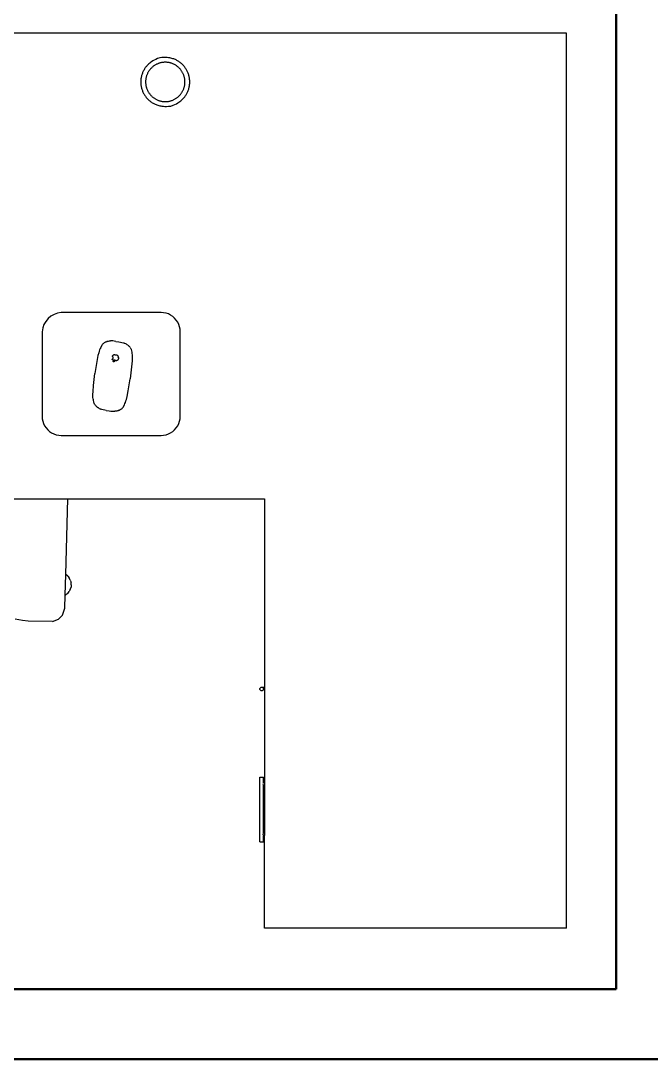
# Model space of a CAD drawing. Header units: millimetres. Extents: x -9564 to 100156, y -26854 to 24346.
# Drawn here: x 67389 to 68290, y -3952 to -2469 of the extents above; entities that cross this region are included whole.
import ezdxf

# ---------------------------------------------------------------- set-up
doc = ezdxf.new("R2010")
doc.units = ezdxf.units.MM
doc.header["$LTSCALE"] = 100
doc.layers.add('Muebles', color=112, linetype='Continuous')
doc.layers.add('Paredes', color=7, linetype='Continuous', lineweight=50)

msp = doc.modelspace()

# ---------------------------------------------------------------- linework, layer by layer
at = {"layer": 'Muebles'}
for p, q in [((68169.328, -2486.742), (66779.767, -2486.742)), ((68169.328, -3764.994), (68169.328, -2486.742)), ((67589.87, -2885.796), (67447.276, -2885.796)), ((67593.45, -2886.03), (67589.87, -2885.796)), ((67596.968, -2886.73), (67593.45, -2886.03)), ((67600.364, -2887.883), (67596.968, -2886.73)), ((67603.581, -2889.47), (67600.364, -2887.883)), ((67606.564, -2891.462), (67603.581, -2889.47)), ((67609.261, -2893.828), (67606.564, -2891.462)), ((67611.626, -2896.524), (67609.261, -2893.828)), ((67613.618, -2899.507), (67611.626, -2896.524)), ((67615.205, -2902.724), (67613.618, -2899.507)), ((67616.358, -2906.12), (67615.205, -2902.724)), ((67617.058, -2909.638), (67616.358, -2906.12)), ((67419.854, -2913.218), (67419.854, -3033.874)), ((67617.292, -2913.218), (67617.058, -2909.638)), ((67617.292, -3033.874), (67617.292, -2913.218)), ((67503.604, -2935.644), (67502.777, -2937.348)), ((67505.301, -2932.371), (67503.604, -2935.644)), ((67505.679, -2931.781), (67505.301, -2932.371)), ((67506.296, -2931.087), (67505.679, -2931.781)), ((67506.958, -2930.436), (67506.296, -2931.087)), ((67507.66, -2929.831), (67506.958, -2930.436)), ((67508.4, -2929.275), (67507.66, -2929.831)), ((67508.4, -2929.275), (67509.175, -2928.769)), ((67509.175, -2928.769), (67509.981, -2928.317)), ((67510.815, -2927.919), (67509.981, -2928.317)), ((67511.674, -2927.579), (67510.815, -2927.919)), ((67511.674, -2927.579), (67512.553, -2927.296)), ((67513.771, -2926.974), (67512.553, -2927.296)), ((67513.771, -2926.974), (67515, -2926.696)), ((67515, -2926.696), (67516.238, -2926.463)), ((67516.238, -2926.463), (67517.475, -2926.339)), ((67518.71, -2926.324), (67517.475, -2926.339)), ((67520.901, -2926.469), (67518.71, -2926.324)), ((67523.084, -2926.676), (67520.901, -2926.469)), ((67525.258, -2926.947), (67523.084, -2926.676)), ((67525.258, -2926.947), (67529.589, -2927.614)), ((67529.589, -2927.614), (67531.745, -2928.011)), ((67531.745, -2928.011), (67533.893, -2928.47)), ((67533.893, -2928.47), (67536.032, -2928.993)), ((67536.032, -2928.993), (67537.21, -2929.38)), ((67538.362, -2929.872), (67537.21, -2929.38)), ((67539.485, -2930.468), (67538.362, -2929.872)), ((67540.586, -2931.105), (67539.485, -2930.468)), ((67540.586, -2931.105), (67541.665, -2931.782)), ((67542.431, -2932.317), (67541.665, -2931.782)), ((67542.431, -2932.317), (67543.161, -2932.903)), ((67543.161, -2932.903), (67543.852, -2933.535)), ((67544.501, -2934.212), (67543.852, -2933.535)), ((67545.106, -2934.93), (67544.501, -2934.212)), ((67545.663, -2935.687), (67545.106, -2934.93)), ((67545.663, -2935.687), (67546.171, -2936.478)), ((67546.628, -2937.301), (67546.171, -2936.478)), ((67499.764, -2947.286), (67498.102, -2955.688)), ((67500.826, -2943.165), (67499.764, -2947.286)), ((67501.389, -2941.109), (67500.826, -2943.165)), ((67502.075, -2939.072), (67501.389, -2941.109)), ((67502.777, -2937.348), (67502.075, -2939.072)), ((67520.28, -2948.269), (67520.409, -2948.057)), ((67520.645, -2948.538), (67520.28, -2948.269)), ((67520.409, -2948.057), (67520.545, -2947.849)), ((67520.545, -2947.849), (67520.687, -2947.646)), ((67520.955, -2948.871), (67520.645, -2948.538)), ((67520.672, -2952.173), (67520.976, -2951.841)), ((67520.687, -2947.646), (67520.835, -2947.448)), ((67520.835, -2947.448), (67520.988, -2947.254)), ((67521.198, -2949.257), (67520.955, -2948.871)), ((67520.976, -2951.841), (67521.214, -2951.457)), ((67520.988, -2947.254), (67521.148, -2947.065)), ((67521.148, -2947.065), (67521.314, -2946.882)), ((67521.366, -2949.681), (67521.198, -2949.257)), ((67521.376, -2951.033), (67521.214, -2951.457)), ((67521.314, -2946.882), (67521.485, -2946.704)), ((67521.453, -2950.129), (67521.366, -2949.681)), ((67521.376, -2951.033), (67521.457, -2950.585)), ((67521.457, -2950.585), (67521.453, -2950.129)), ((67521.485, -2946.704), (67521.661, -2946.531)), ((67521.661, -2946.531), (67521.843, -2946.364)), ((67521.843, -2946.364), (67522.027, -2946.205)), ((67522.027, -2946.205), (67522.221, -2946.048)), ((67522.221, -2946.048), (67522.382, -2945.956)), ((67522.382, -2945.956), (67522.551, -2945.883)), ((67522.551, -2945.883), (67522.728, -2945.829)), ((67522.728, -2945.829), (67522.909, -2945.796)), ((67522.909, -2945.796), (67523.094, -2945.783)), ((67523.094, -2945.783), (67523.278, -2945.79)), ((67523.278, -2945.79), (67523.462, -2945.818)), ((67523.462, -2945.818), (67523.641, -2945.866)), ((67523.641, -2945.866), (67523.814, -2945.934)), ((67523.814, -2945.934), (67523.979, -2946.021)), ((67523.979, -2946.021), (67524.134, -2946.125)), ((67524.134, -2946.125), (67524.276, -2946.246)), ((67524.276, -2946.246), (67524.37, -2946.296)), ((67524.37, -2946.296), (67524.466, -2946.34)), ((67524.466, -2946.34), (67524.564, -2946.378)), ((67524.564, -2946.378), (67524.664, -2946.409)), ((67524.664, -2946.409), (67524.766, -2946.435)), ((67524.766, -2946.435), (67524.87, -2946.454)), ((67524.87, -2946.454), (67524.974, -2946.467)), ((67524.974, -2946.467), (67525.078, -2946.473)), ((67525.078, -2946.473), (67525.183, -2946.473)), ((67525.183, -2946.473), (67525.288, -2946.466)), ((67525.288, -2946.466), (67525.392, -2946.453)), ((67525.392, -2946.453), (67525.494, -2946.433)), ((67525.494, -2946.433), (67525.683, -2946.362)), ((67525.683, -2946.362), (67525.878, -2946.313)), ((67525.878, -2946.313), (67526.078, -2946.287)), ((67526.078, -2946.287), (67526.28, -2946.284)), ((67526.28, -2946.284), (67526.481, -2946.305)), ((67526.481, -2946.305), (67526.678, -2946.35)), ((67526.678, -2946.35), (67526.869, -2946.416)), ((67526.869, -2946.416), (67527.052, -2946.505)), ((67527.052, -2946.505), (67527.224, -2946.614)), ((67527.224, -2946.614), (67527.383, -2946.742)), ((67527.383, -2946.742), (67527.526, -2946.888)), ((67527.526, -2946.888), (67527.652, -2947.05)), ((67527.652, -2947.05), (67527.777, -2947.236)), ((67527.777, -2947.236), (67527.896, -2947.426)), ((67527.896, -2947.426), (67528.009, -2947.62)), ((67528.009, -2947.62), (67528.115, -2947.817)), ((67528.115, -2947.817), (67528.215, -2948.018)), ((67528.215, -2948.018), (67528.308, -2948.223)), ((67528.308, -2948.223), (67528.395, -2948.43)), ((67528.395, -2948.43), (67528.475, -2948.64)), ((67528.475, -2948.64), (67528.548, -2948.852)), ((67528.548, -2948.852), (67528.614, -2949.067)), ((67528.614, -2949.067), (67528.684, -2949.332)), ((67528.684, -2949.332), (67528.725, -2949.502)), ((67528.834, -2949.876), (67528.725, -2949.502)), ((67528.88, -2951.806), (67528.789, -2952.183)), ((67528.834, -2949.876), (67528.911, -2950.258)), ((67528.939, -2951.422), (67528.88, -2951.806)), ((67528.911, -2950.258), (67528.954, -2950.645)), ((67528.964, -2951.034), (67528.939, -2951.422)), ((67528.954, -2950.645), (67528.964, -2951.034)), ((67546.628, -2937.301), (67547.03, -2938.153)), ((67547.03, -2938.153), (67547.232, -2938.831)), ((67547.232, -2938.831), (67547.967, -2942.479)), ((67547.967, -2942.479), (67548.294, -2944.361)), ((67548.294, -2944.361), (67548.498, -2946.224)), ((67548.58, -2950.522), (67548.476, -2954.791)), ((67548.498, -2946.224), (67548.601, -2948.383)), ((67548.601, -2948.383), (67548.58, -2950.522)), ((67496.62, -2964.176), (67495.326, -2972.721)), ((67498.102, -2955.688), (67496.62, -2964.176)), ((67519.907, -2952.633), (67520.311, -2952.44)), ((67520.129, -2952.918), (67519.907, -2952.633)), ((67520.381, -2953.177), (67520.129, -2952.918)), ((67520.311, -2952.44), (67520.672, -2952.173)), ((67520.658, -2953.407), (67520.381, -2953.177)), ((67520.955, -2953.602), (67520.658, -2953.407)), ((67521.279, -2953.768), (67520.955, -2953.602)), ((67521.614, -2953.894), (67521.279, -2953.768)), ((67521.373, -2956.44), (67521.392, -2956.127)), ((67521.671, -2956.426), (67521.373, -2956.44)), ((67521.392, -2956.127), (67521.454, -2955.819)), ((67521.454, -2955.819), (67521.559, -2955.525)), ((67521.559, -2955.525), (67521.704, -2955.249)), ((67521.96, -2953.982), (67521.614, -2953.894)), ((67521.964, -2956.374), (67521.671, -2956.426)), ((67521.704, -2955.249), (67521.886, -2954.997)), ((67521.886, -2954.997), (67522.102, -2954.774)), ((67522.314, -2954.031), (67521.96, -2953.982)), ((67522.25, -2956.287), (67521.964, -2956.374)), ((67522.102, -2954.774), (67522.347, -2954.585)), ((67522.522, -2956.165), (67522.25, -2956.287)), ((67522.67, -2954.04), (67522.314, -2954.031)), ((67522.347, -2954.585), (67522.616, -2954.433)), ((67522.777, -2956.01), (67522.522, -2956.165)), ((67522.616, -2954.433), (67522.903, -2954.322)), ((67523.024, -2954.01), (67522.67, -2954.04)), ((67523.012, -2955.825), (67522.777, -2956.01)), ((67522.903, -2954.322), (67523.204, -2954.254)), ((67523.223, -2955.612), (67523.012, -2955.825)), ((67523.373, -2953.94), (67523.024, -2954.01)), ((67523.204, -2954.254), (67523.512, -2954.229)), ((67523.406, -2955.374), (67523.223, -2955.612)), ((67523.712, -2953.831), (67523.373, -2953.94)), ((67523.56, -2955.115), (67523.406, -2955.374)), ((67523.512, -2954.229), (67523.82, -2954.25)), ((67523.681, -2954.838), (67523.56, -2955.115)), ((67523.768, -2954.549), (67523.681, -2954.838)), ((67524.012, -2954.066), (67523.712, -2953.831)), ((67523.82, -2954.25), (67523.768, -2954.549)), ((67524.337, -2954.263), (67524.012, -2954.066)), ((67524.682, -2954.42), (67524.337, -2954.263)), ((67525.043, -2954.535), (67524.682, -2954.42)), ((67525.414, -2954.605), (67525.043, -2954.535)), ((67525.79, -2954.63), (67525.414, -2954.605)), ((67526.166, -2954.61), (67525.79, -2954.63)), ((67526.166, -2954.61), (67526.537, -2954.545)), ((67526.897, -2954.435), (67526.537, -2954.545)), ((67527.241, -2954.282), (67526.897, -2954.435)), ((67527.565, -2954.089), (67527.241, -2954.282)), ((67527.863, -2953.858), (67527.565, -2954.089)), ((67528.106, -2953.56), (67527.863, -2953.858)), ((67528.321, -2953.241), (67528.106, -2953.56)), ((67528.508, -2952.903), (67528.321, -2953.241)), ((67528.664, -2952.55), (67528.508, -2952.903)), ((67528.789, -2952.183), (67528.664, -2952.55)), ((67547.781, -2963.342), (67546.89, -2971.921)), ((67548.476, -2954.791), (67547.781, -2963.342)), ((67493.348, -2989.878), (67494.239, -2981.299)), ((67494.239, -2981.299), (67495.326, -2972.721)), ((67544.509, -2989.044), (67545.803, -2980.499)), ((67546.89, -2971.921), (67545.803, -2980.499)), ((67492.653, -2998.428), (67493.348, -2989.878)), ((67543.027, -2997.532), (67544.509, -2989.044)), ((67492.528, -3004.837), (67492.549, -3002.698)), ((67492.631, -3006.996), (67492.528, -3004.837)), ((67492.549, -3002.698), (67492.653, -2998.428)), ((67492.835, -3008.859), (67492.631, -3006.996)), ((67493.162, -3010.741), (67492.835, -3008.859)), ((67493.897, -3014.388), (67493.162, -3010.741)), ((67539.74, -3012.111), (67540.302, -3010.055)), ((67540.302, -3010.055), (67541.365, -3005.934)), ((67541.365, -3005.934), (67543.027, -2997.532)), ((67494.099, -3015.067), (67493.897, -3014.388)), ((67494.501, -3015.919), (67494.099, -3015.067)), ((67494.501, -3015.919), (67494.958, -3016.742)), ((67495.466, -3017.533), (67494.958, -3016.742)), ((67495.466, -3017.533), (67496.023, -3018.29)), ((67496.023, -3018.29), (67496.628, -3019.008)), ((67496.628, -3019.008), (67497.277, -3019.685)), ((67497.968, -3020.317), (67497.277, -3019.685)), ((67498.698, -3020.903), (67497.968, -3020.317)), ((67498.698, -3020.903), (67499.464, -3021.438)), ((67500.542, -3022.115), (67499.464, -3021.438)), ((67500.542, -3022.115), (67501.644, -3022.751)), ((67501.644, -3022.751), (67502.767, -3023.348)), ((67502.767, -3023.348), (67503.919, -3023.84)), ((67505.097, -3024.227), (67503.919, -3023.84)), ((67507.236, -3024.75), (67505.097, -3024.227)), ((67509.384, -3025.209), (67507.236, -3024.75)), ((67511.54, -3025.606), (67509.384, -3025.209)), ((67511.54, -3025.606), (67515.871, -3026.273)), ((67527.358, -3026.246), (67528.576, -3025.924)), ((67529.455, -3025.641), (67528.576, -3025.924)), ((67529.455, -3025.641), (67530.313, -3025.301)), ((67530.313, -3025.301), (67531.148, -3024.903)), ((67531.954, -3024.451), (67531.148, -3024.903)), ((67531.954, -3024.451), (67532.729, -3023.945)), ((67532.729, -3023.945), (67533.469, -3023.389)), ((67533.469, -3023.389), (67534.171, -3022.784)), ((67534.171, -3022.784), (67534.833, -3022.133)), ((67534.833, -3022.133), (67535.45, -3021.438)), ((67535.45, -3021.438), (67535.828, -3020.849)), ((67535.828, -3020.849), (67537.525, -3017.576)), ((67537.525, -3017.576), (67538.351, -3015.872)), ((67538.351, -3015.872), (67539.054, -3014.148)), ((67539.054, -3014.148), (67539.74, -3012.111)), ((67419.854, -3033.874), (67420.089, -3037.454)), ((67420.089, -3037.454), (67420.789, -3040.972)), ((67420.789, -3040.972), (67421.942, -3044.368)), ((67515.871, -3026.273), (67518.045, -3026.544)), ((67518.045, -3026.544), (67520.228, -3026.751)), ((67520.228, -3026.751), (67522.419, -3026.896)), ((67522.419, -3026.896), (67523.654, -3026.881)), ((67524.891, -3026.757), (67523.654, -3026.881)), ((67526.129, -3026.524), (67524.891, -3026.757)), ((67527.358, -3026.246), (67526.129, -3026.524)), ((67615.205, -3044.368), (67616.358, -3040.972)), ((67616.358, -3040.972), (67617.058, -3037.454)), ((67617.058, -3037.454), (67617.292, -3033.874)), ((67421.942, -3044.368), (67423.528, -3047.585)), ((67423.528, -3047.585), (67425.521, -3050.568)), ((67425.521, -3050.568), (67427.886, -3053.265)), ((67427.886, -3053.265), (67430.583, -3055.63)), ((67430.583, -3055.63), (67433.565, -3057.623)), ((67603.581, -3057.623), (67606.564, -3055.63)), ((67606.564, -3055.63), (67609.261, -3053.265)), ((67609.261, -3053.265), (67611.626, -3050.568)), ((67611.626, -3050.568), (67613.618, -3047.585)), ((67613.618, -3047.585), (67615.205, -3044.368)), ((67433.565, -3057.623), (67436.782, -3059.209)), ((67436.782, -3059.209), (67440.179, -3060.362)), ((67440.179, -3060.362), (67443.697, -3061.062)), ((67443.697, -3061.062), (67447.276, -3061.296)), ((67447.276, -3061.296), (67589.87, -3061.296)), ((67589.87, -3061.296), (67593.45, -3061.062)), ((67593.45, -3061.062), (67596.968, -3060.362)), ((67596.968, -3060.362), (67600.364, -3059.209)), ((67600.364, -3059.209), (67603.581, -3057.623)), ((67373.177, -3151.778), (67456.758, -3151.778)), ((67453.731, -3259.997), (67456.758, -3151.778)), ((67456.758, -3151.778), (67737.486, -3151.778)), ((67737.486, -3151.778), (67737.486, -3421.48)), ((67452.9, -3289.688), (67453.731, -3259.997)), ((67453.731, -3259.997), (67453.787, -3260.027)), ((67456.449, -3262.207), (67453.787, -3260.027)), ((67456.449, -3262.207), (67458.629, -3264.869)), ((67460.254, -3267.902), (67458.629, -3264.869)), ((67460.254, -3267.902), (67461.25, -3271.196)), ((67460.254, -3281.337), (67461.25, -3278.044)), ((67461.59, -3274.62), (67461.25, -3271.196)), ((67461.59, -3274.62), (67461.25, -3278.044)), ((67452.389, -3307.967), (67452.9, -3289.688)), ((67452.9, -3289.688), (67453.787, -3289.213)), ((67456.449, -3287.032), (67453.787, -3289.213)), ((67456.449, -3287.032), (67458.629, -3284.37)), ((67460.254, -3281.337), (67458.629, -3284.37)), ((67448.996, -3318.045), (67452.389, -3307.967)), ((67448.996, -3318.045), (67443.576, -3323.807)), ((67392.083, -3325.666), (67381.514, -3323.945)), ((67399.908, -3326.891), (67392.083, -3325.666)), ((67434.825, -3326.952), (67399.908, -3326.891)), ((67434.825, -3326.952), (67443.576, -3323.807)), ((67731.122, -3423.588), (67731.21, -3422.917)), ((67731.21, -3424.258), (67731.122, -3423.588)), ((67731.21, -3422.917), (67731.469, -3422.292)), ((67731.469, -3424.883), (67731.21, -3424.258)), ((67731.469, -3422.292), (67731.881, -3421.756)), ((67731.881, -3425.42), (67731.469, -3424.883)), ((67731.881, -3421.756), (67732.417, -3421.344)), ((67732.417, -3425.832), (67731.881, -3425.42)), ((67732.417, -3421.344), (67733.042, -3421.085)), ((67733.042, -3426.091), (67732.417, -3425.832)), ((67733.042, -3421.085), (67733.713, -3420.997)), ((67733.713, -3426.179), (67733.042, -3426.091)), ((67733.713, -3420.997), (67734.383, -3421.085)), ((67734.383, -3426.091), (67733.713, -3426.179)), ((67734.383, -3421.085), (67735.008, -3421.344)), ((67735.008, -3425.832), (67734.383, -3426.091)), ((67735.008, -3421.344), (67735.379, -3421.628)), ((67735.545, -3425.42), (67735.008, -3425.832)), ((67737.486, -3421.48), (67735.379, -3421.48)), ((67735.379, -3421.48), (67735.379, -3421.628)), ((67735.379, -3421.628), (67735.545, -3421.756)), ((67735.545, -3421.756), (67735.957, -3422.292)), ((67735.917, -3424.935), (67735.545, -3425.42)), ((67735.957, -3424.883), (67735.917, -3424.935)), ((67737.486, -3424.935), (67735.917, -3424.935)), ((67735.957, -3422.292), (67736.215, -3422.917)), ((67736.215, -3424.258), (67735.957, -3424.883)), ((67736.215, -3422.917), (67736.304, -3423.588)), ((67736.304, -3423.588), (67736.215, -3424.258)), ((67737.486, -3421.48), (67737.486, -3424.935)), ((67737.486, -3424.935), (67737.486, -3557.79)), ((67731.122, -3641.819), (67731.122, -3549.405)), ((67731.122, -3549.405), (67736.304, -3549.405)), ((67735.379, -3558.855), (67735.379, -3560.179)), ((67736.304, -3557.79), (67735.957, -3557.79)), ((67736.304, -3557.79), (67736.304, -3549.405)), ((67736.304, -3557.848), (67736.304, -3557.79)), ((67737.486, -3557.79), (67736.304, -3557.79)), ((67737.486, -3557.79), (67737.486, -3561.244)), ((67736.304, -3561.244), (67735.957, -3561.244)), ((67736.304, -3561.244), (67736.304, -3561.185)), ((67737.486, -3561.244), (67736.304, -3561.244)), ((67736.304, -3629.413), (67736.304, -3561.244)), ((67737.486, -3561.244), (67737.486, -3629.413)), ((67735.379, -3630.478), (67735.379, -3631.802)), ((67736.304, -3629.413), (67735.957, -3629.413)), ((67736.304, -3632.868), (67735.957, -3632.868)), ((67736.304, -3629.644), (67736.304, -3629.413)), ((67737.486, -3629.413), (67736.304, -3629.413)), ((67736.304, -3641.819), (67736.304, -3632.868)), ((67737.486, -3632.868), (67736.304, -3632.868)), ((67737.486, -3629.413), (67737.486, -3632.868)), ((67737.486, -3764.994), (67737.486, -3632.868)), ((67731.122, -3641.819), (67736.304, -3641.819)), ((68169.328, -3764.994), (67737.486, -3764.994))]:
    msp.add_line(p, q, dxfattribs=at)
for points in [[(67603.93, -2590.903), (67606.953, -2589.71), (67609.565, -2588.564), (67611.811, -2587.462), (67613.739, -2586.398), (67615.395, -2585.367), (67616.826, -2584.365), (67618.079, -2583.387), (67619.2, -2582.428), (67620.231, -2581.484), (67621.183, -2580.55), (67622.064, -2579.622), (67622.881, -2578.696), (67623.639, -2577.767), (67624.345, -2576.83), (67625.007, -2575.883), (67625.63, -2574.92), (67626.219, -2573.937), (67626.776, -2572.936), (67627.3, -2571.918), (67627.791, -2570.882), (67628.247, -2569.832), (67628.669, -2568.767), (67629.056, -2567.688), (67629.407, -2566.598), (67629.722, -2565.496), (67630.001, -2564.385), (67630.244, -2563.266), (67630.45, -2562.139), (67630.619, -2561.006), (67630.751, -2559.868), (67630.845, -2558.726), (67630.902, -2557.582), (67630.922, -2556.436), (67630.904, -2555.291), (67630.848, -2554.147), (67630.755, -2553.005), (67630.625, -2551.867), (67630.458, -2550.733), (67630.254, -2549.606), (67630.013, -2548.486), (67629.735, -2547.375), (67629.421, -2546.273), (67629.072, -2545.182), (67628.686, -2544.103), (67628.266, -2543.037), (67627.811, -2541.986), (67627.322, -2540.95), (67626.8, -2539.93), (67626.244, -2538.929), (67625.655, -2537.946), (67625.035, -2536.983), (67624.384, -2536.04), (67623.702, -2535.119), (67622.991, -2534.222), (67622.25, -2533.347), (67621.482, -2532.498), (67620.685, -2531.674), (67619.863, -2530.877), (67619.014, -2530.107), (67618.141, -2529.365), (67617.244, -2528.653), (67616.325, -2527.969), (67615.383, -2527.317), (67614.421, -2526.695), (67613.437, -2526.105), (67612.426, -2525.547), (67611.379, -2525.018), (67610.289, -2524.518), (67609.147, -2524.047), (67607.947, -2523.602), (67606.68, -2523.184), (67605.339, -2522.791), (67603.91, -2522.426), (67602.354, -2522.101), (67600.628, -2521.833), (67598.687, -2521.638), (67596.487, -2521.533), (67593.985, -2521.534), (67591.136, -2521.658), (67587.896, -2521.92)], [(67587.896, -2521.92), (67584.873, -2523.113), (67582.261, -2524.259), (67580.015, -2525.361), (67578.087, -2526.426), (67576.432, -2527.456), (67575, -2528.458), (67573.747, -2529.436), (67572.626, -2530.395), (67571.595, -2531.339), (67570.643, -2532.273), (67569.762, -2533.201), (67568.945, -2534.127), (67568.187, -2535.057), (67567.481, -2535.993), (67566.819, -2536.94), (67566.197, -2537.904), (67565.607, -2538.886), (67565.05, -2539.887), (67564.526, -2540.906), (67564.035, -2541.941), (67563.579, -2542.992), (67563.157, -2544.057), (67562.77, -2545.135), (67562.419, -2546.225), (67562.104, -2547.327), (67561.825, -2548.438), (67561.582, -2549.558), (67561.376, -2550.685), (67561.207, -2551.818), (67561.075, -2552.956), (67560.981, -2554.097), (67560.924, -2555.241), (67560.904, -2556.387), (67560.922, -2557.532), (67560.978, -2558.677), (67561.071, -2559.818), (67561.201, -2560.957), (67561.368, -2562.09), (67561.572, -2563.217), (67561.813, -2564.337), (67562.091, -2565.449), (67562.405, -2566.55), (67562.755, -2567.641), (67563.14, -2568.72), (67563.56, -2569.786), (67564.015, -2570.837), (67564.504, -2571.873), (67565.026, -2572.893), (67565.582, -2573.895), (67566.171, -2574.878), (67566.791, -2575.841), (67567.442, -2576.783), (67568.124, -2577.704), (67568.835, -2578.602), (67569.576, -2579.476), (67570.344, -2580.325), (67571.141, -2581.149), (67571.963, -2581.946), (67572.812, -2582.716), (67573.685, -2583.458), (67574.582, -2584.171), (67575.501, -2584.854), (67576.443, -2585.507), (67577.405, -2586.128), (67578.389, -2586.718), (67579.4, -2587.277), (67580.447, -2587.805), (67581.537, -2588.305), (67582.679, -2588.777), (67583.879, -2589.221), (67585.146, -2589.639), (67586.487, -2590.032), (67587.916, -2590.398), (67589.472, -2590.723), (67591.198, -2590.991), (67593.139, -2591.186), (67595.339, -2591.29), (67597.841, -2591.289), (67600.69, -2591.166), (67603.93, -2590.903)]]:
    msp.add_lwpolyline(points, dxfattribs=at)
msp.add_lwpolyline([(67596.852, -2528.337), (67595.933, -2528.321), (67595.014, -2528.335), (67594.096, -2528.38), (67593.179, -2528.455), (67592.266, -2528.559), (67591.357, -2528.693), (67590.452, -2528.857), (67589.554, -2529.05), (67588.662, -2529.273), (67587.778, -2529.525), (67586.902, -2529.806), (67586.037, -2530.115), (67585.182, -2530.452), (67584.338, -2530.817), (67583.507, -2531.209), (67582.689, -2531.628), (67581.885, -2532.074), (67581.096, -2532.547), (67580.323, -2533.044), (67579.567, -2533.567), (67578.828, -2534.114), (67578.108, -2534.685), (67577.406, -2535.279), (67576.725, -2535.896), (67576.064, -2536.534), (67575.424, -2537.195), (67574.807, -2537.875), (67574.211, -2538.576), (67573.639, -2539.296), (67573.091, -2540.033), (67572.567, -2540.789), (67572.069, -2541.561), (67571.596, -2542.349), (67571.149, -2543.152), (67570.728, -2543.97), (67570.335, -2544.8), (67569.968, -2545.644), (67569.63, -2546.498), (67569.319, -2547.363), (67569.038, -2548.238), (67568.785, -2549.122), (67568.561, -2550.014), (67568.366, -2550.912), (67568.201, -2551.816), (67568.065, -2552.725), (67567.96, -2553.639), (67567.884, -2554.555), (67567.838, -2555.473), (67567.822, -2556.392), (67567.837, -2557.311), (67567.881, -2558.229), (67567.956, -2559.145), (67568.06, -2560.059), (67568.194, -2560.968), (67568.358, -2561.872), (67568.552, -2562.771), (67568.774, -2563.663), (67569.026, -2564.547), (67569.307, -2565.422), (67569.616, -2566.288), (67569.953, -2567.143), (67570.318, -2567.987), (67570.71, -2568.818), (67571.13, -2569.636), (67571.576, -2570.44), (67572.048, -2571.229), (67572.546, -2572.001), (67573.068, -2572.758), (67573.615, -2573.496), (67574.186, -2574.217), (67574.78, -2574.918), (67575.397, -2575.6), (67576.036, -2576.261), (67576.696, -2576.9), (67577.377, -2577.518), (67578.077, -2578.113), (67578.797, -2578.685), (67579.535, -2579.233), (67580.29, -2579.757), (67581.062, -2580.256), (67581.85, -2580.729), (67582.654, -2581.176), (67583.471, -2581.596), (67584.302, -2581.99), (67585.145, -2582.356), (67586, -2582.695), (67586.865, -2583.005), (67587.74, -2583.287), (67588.623, -2583.54), (67589.515, -2583.764), (67590.413, -2583.959), (67591.318, -2584.124), (67592.227, -2584.259), (67593.14, -2584.365), (67594.056, -2584.441), (67594.974, -2584.487), (67595.893, -2584.502), (67596.812, -2584.488), (67597.73, -2584.443), (67598.647, -2584.369), (67599.56, -2584.264), (67600.469, -2584.13), (67601.374, -2583.966), (67602.272, -2583.773), (67603.164, -2583.55), (67604.048, -2583.298), (67604.924, -2583.018), (67605.789, -2582.709), (67606.644, -2582.371), (67607.488, -2582.007), (67608.319, -2581.614), (67609.137, -2581.195), (67609.941, -2580.749), (67610.73, -2580.277), (67611.503, -2579.779), (67612.259, -2579.256), (67612.998, -2578.709), (67613.718, -2578.139), (67614.42, -2577.544), (67615.101, -2576.928), (67615.762, -2576.289), (67616.402, -2575.629), (67617.019, -2574.948), (67617.615, -2574.247), (67618.187, -2573.528), (67618.735, -2572.79), (67619.259, -2572.034), (67619.757, -2571.262), (67620.23, -2570.474), (67620.677, -2569.671), (67621.098, -2568.854), (67621.491, -2568.023), (67621.858, -2567.18), (67622.196, -2566.325), (67622.507, -2565.46), (67622.788, -2564.585), (67623.041, -2563.701), (67623.265, -2562.81), (67623.46, -2561.911), (67623.625, -2561.007), (67623.761, -2560.098), (67623.866, -2559.185), (67623.942, -2558.269), (67623.988, -2557.351), (67624.004, -2556.432), (67623.989, -2555.512), (67623.945, -2554.594), (67623.87, -2553.678), (67623.766, -2552.765), (67623.632, -2551.855), (67623.468, -2550.951), (67623.275, -2550.052), (67623.052, -2549.16), (67622.8, -2548.276), (67622.519, -2547.401), (67622.21, -2546.535), (67621.873, -2545.68), (67621.508, -2544.836), (67621.116, -2544.005), (67620.696, -2543.187), (67620.25, -2542.383), (67619.778, -2541.595), (67619.28, -2540.822), (67618.758, -2540.066), (67618.211, -2539.327), (67617.64, -2538.606), (67617.046, -2537.905), (67616.429, -2537.223), (67615.79, -2536.563), (67615.13, -2535.923), (67614.449, -2535.305), (67613.749, -2534.71), (67613.029, -2534.138), (67612.291, -2533.59), (67611.536, -2533.066), (67610.764, -2532.567), (67609.976, -2532.094), (67609.172, -2531.647), (67608.355, -2531.227), (67607.524, -2530.833), (67606.681, -2530.467), (67605.826, -2530.128), (67604.961, -2529.818), (67604.086, -2529.536), (67603.203, -2529.283), (67602.311, -2529.059), (67601.413, -2528.865), (67600.508, -2528.7), (67599.599, -2528.564), (67598.686, -2528.458), (67597.77, -2528.382)], close=True, dxfattribs=at)
msp.add_arc((67449.641, -2915.582), 29.88, 94.538732, 175.461268, dxfattribs=at)
at = {"layer": 'Paredes'}
for p, q in [((68240.245, -3852.442), (68240.245, -952.445)), ((63257.067, -3852.442), (68240.245, -3852.442)), ((72058.876, -3952.442), (62157.067, -3952.442)), ((63257.067, -3952.442), (68340.245, -3952.442))]:
    msp.add_line(p, q, dxfattribs=at)

doc.saveas('drawing.dxf')
